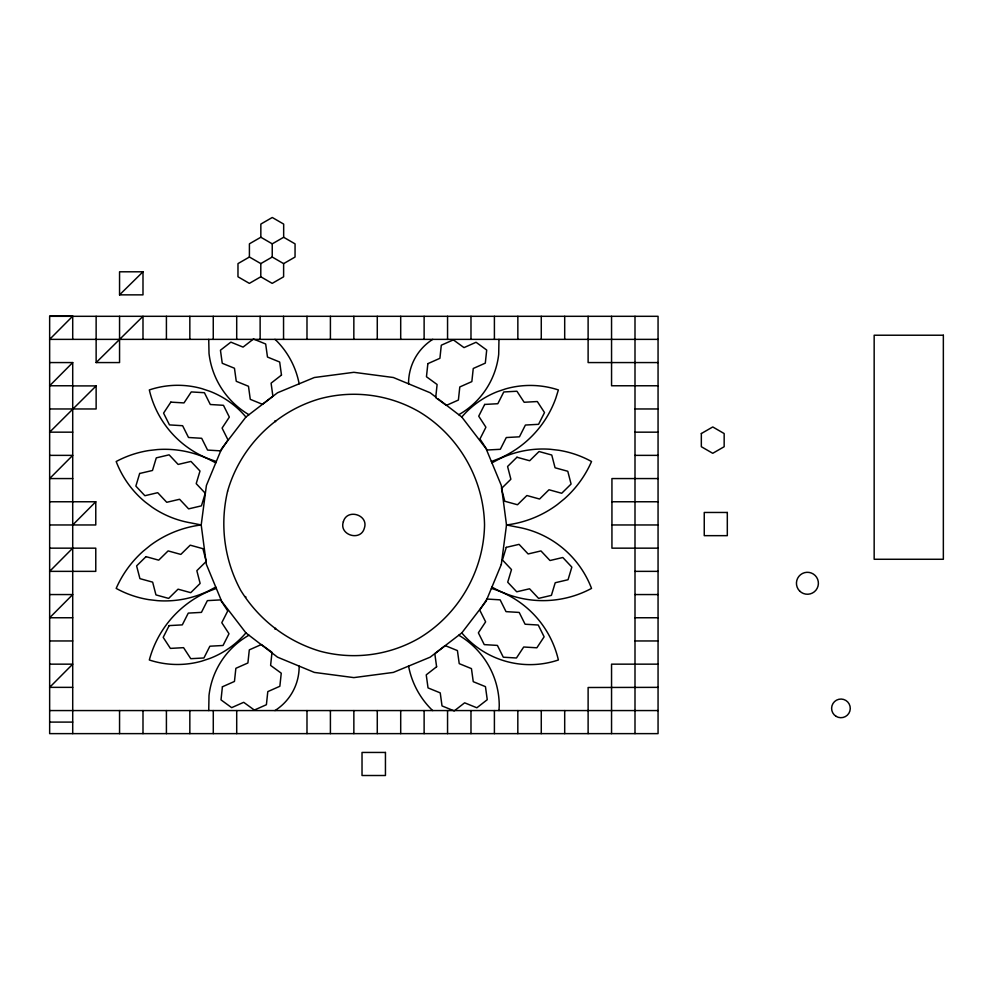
<?xml version="1.0" encoding="UTF-8"?>
<svg xmlns="http://www.w3.org/2000/svg" width="993" height="993" viewBox="0 0 993 993"><rect width="100%" height="100%" fill="white"/><g stroke="black" fill="none" stroke-linecap="round" stroke-linejoin="round"><path stroke-width="1.49" d="M260.787 276.799L260.811 263.604L249.404 257.001L249.417 243.819L260.836 237.24L272.243 243.844L272.231 257.026L283.626 263.629L283.613 276.799L272.194 283.377L260.787 276.786L249.367 283.377L237.972 276.786L237.985 263.604L249.404 257.026M260.836 237.24L260.849 224.07L272.268 217.492L283.675 224.095L283.663 237.265L272.243 243.856M208.729 339.37L209.026 353.558A81.997 81.997 0 0 0 248.933 414.702M498.97 710.566L499.243 705.8A81.997 81.997 0 0 0 458.766 635.222M501.304 564.471L506.504 524.962L501.304 485.453L486.049 448.637L461.795 417.023L438.285 398.987M501.353 564.334L486.049 601.286L461.795 632.901L430.18 657.167L393.365 672.41L353.856 677.611L314.347 672.41L277.531 657.167L245.916 632.901L221.65 601.286L206.407 564.471L201.207 524.962L206.407 485.453L221.65 448.637L245.916 417.023L277.531 392.769L314.347 377.514L353.856 372.313L393.365 377.514L430.18 392.769L435.964 397.212M274.962 629.128L275.62 628.246M49.65 316.308L658.061 316.308L658.061 733.628L49.65 733.628L49.65 316.171L72.712 316.171L49.65 339.37L658.061 339.37M49.65 362.569L72.712 362.569L49.65 385.768L72.712 385.768M72.712 524.962L95.775 501.763L49.65 501.763M72.712 548.161L49.65 571.36L95.775 571.36L95.775 548.161L49.65 548.161M119.557 294.859L142.992 271.797L142.992 294.859L119.557 294.859L119.557 271.797L142.992 271.797M96.135 316.308L96.135 362.569L142.992 316.308L142.992 339.37M245.445 596.532L245.916 597.128M260.811 263.604L272.231 257.026M283.626 263.629L295.045 257.05L295.07 243.868L283.663 237.277M215.766 587.074L208.096 591.133A100.678 100.678 0 0 1 157.477 600.653L148.851 599.648A100.678 100.678 0 0 1 116.181 588.402A107.107 107.107 0 0 1 143.116 551.264L150.278 545.418A107.107 107.107 0 0 1 201.207 524.962L190.892 522.901A97.388 97.388 0 0 1 152.115 507.2L145.375 502.135A97.388 97.388 0 0 1 116.181 461.522A102.689 102.689 0 0 1 148.876 450.537L157.49 449.556A102.689 102.689 0 0 1 208.071 458.878L215.766 462.862M491.945 462.862L499.616 458.791A100.678 100.678 0 0 1 550.234 449.27L558.86 450.276A100.678 100.678 0 0 1 591.53 461.522A107.107 107.107 0 0 1 564.583 498.66L557.421 504.506A107.107 107.107 0 0 1 506.504 524.962L516.807 527.022A97.388 97.388 0 0 1 591.53 588.402A102.689 102.689 0 0 1 491.945 587.074M491.386 461.522L499.33 458.468A103.831 103.831 0 0 0 555.857 398.069L558.376 389.939A90.028 90.028 0 0 0 505.971 388.784L497.555 391.59A90.028 90.028 0 0 0 461.795 417.023M216.313 588.402L208.381 591.468A103.831 103.831 0 0 0 149.322 659.985A90.028 90.028 0 0 0 201.74 661.139L210.144 658.334A90.028 90.028 0 0 0 245.916 632.901M96.135 362.569L119.557 362.569L119.557 316.308M658.061 362.569L588.117 362.569L588.117 316.308M658.061 385.768L611.564 385.768L611.551 316.308M72.712 385.905L96.135 385.905L49.65 432.166L72.712 432.166M49.65 408.967L96.135 408.967L96.135 385.768M634.999 408.967L658.061 408.967M634.999 432.166L658.061 432.166M49.65 455.365L72.712 455.365L49.65 478.564L72.712 478.564M634.999 455.365L658.061 455.365M658.061 478.564L611.936 478.564L611.936 548.161L658.061 548.161M611.936 501.763L658.061 501.763M49.65 524.962L95.775 524.962L95.775 501.763M611.936 524.962L658.061 524.962M634.999 571.36L658.061 571.36M49.65 594.559L72.712 594.559L49.65 617.758L72.712 617.758M634.999 594.559L658.061 594.559M634.999 617.758L658.061 617.758M49.65 640.957L72.712 640.957M634.999 640.957L658.061 640.957M49.65 664.156L72.712 664.156L49.65 687.355L72.712 687.355M658.061 664.156L611.551 664.156L611.551 733.628M658.061 687.355L588.117 687.504L588.117 733.628M49.65 710.566L658.061 710.566M49.65 722.097L72.712 722.097M216.313 461.522L208.245 458.692A97.748 97.748 0 0 1 149.322 389.939A89.134 89.134 0 0 1 201.79 388.611L210.206 391.428A89.134 89.134 0 0 1 245.916 417.023M274.962 339.37L276.29 340.549A83.04 83.04 0 0 1 299.141 383.819M432.749 710.566L431.421 709.374A83.04 83.04 0 0 1 408.57 666.117M274.962 420.796L275.62 421.677M498.97 339.37L498.697 354.364A79.539 79.539 0 0 1 458.766 414.702M208.729 710.566L209.002 695.559A79.539 79.539 0 0 1 248.933 635.222M634.999 316.308L634.999 733.628M564.694 316.308L564.694 339.37M564.694 710.566L564.694 733.628M541.272 316.308L541.272 339.37M541.272 710.566L541.272 733.628M517.849 316.308L517.849 339.37M517.825 710.566L517.825 733.628M494.402 316.308L494.402 339.37M494.402 710.566L494.402 733.628M470.98 316.308L470.98 339.37M470.98 710.566L470.98 733.628M447.558 316.308L447.558 339.37M447.558 710.566L447.558 733.628M424.123 316.308L424.123 339.37M424.123 710.566L424.123 733.628M400.7 316.308L400.7 339.37M400.7 710.566L400.7 733.628M377.278 316.308L377.278 339.37M377.278 710.566L377.278 733.628M353.856 316.308L353.831 339.37M353.856 710.566L353.856 733.628M330.408 316.308L330.408 339.37M330.408 710.566L330.408 733.628M306.986 316.308L306.986 339.37M306.986 710.566L306.986 733.628M283.551 316.308L283.551 339.37M260.129 316.308L260.129 339.37M236.706 316.308L236.706 339.37M236.706 710.566L236.706 733.628M213.259 316.308L213.259 339.37M213.284 710.566L213.284 733.628M189.837 316.308L189.837 339.37M189.837 710.566L189.837 733.628M166.414 316.308L166.414 339.37M166.414 710.566L166.414 733.628M142.992 710.566L142.992 733.628M119.557 710.566L119.557 733.628M72.712 316.171L72.712 339.37M72.712 362.569L72.712 733.628M299.141 666.117A51.859 51.859 0 0 1 274.962 710.566M461.795 632.901A89.134 89.134 0 0 0 558.376 659.985A97.748 97.748 0 0 0 491.386 588.402M408.57 383.819A51.859 51.859 0 0 1 432.749 339.37M701.343 433.531L701.331 446.713L712.738 453.304L724.158 446.726L724.17 433.556L712.763 426.953L701.343 433.531M222.407 686.784L221.005 699.879L231.654 707.649L243.695 702.312L254.345 710.057L266.397 704.72L267.8 691.612L279.852 686.275L281.255 673.18L270.605 665.409L272.008 652.302L261.358 644.531L249.305 649.869L247.902 662.976L235.862 668.314L234.46 681.446L222.407 686.784M427.859 363.649L426.456 376.744L437.106 384.514L435.704 397.622L446.353 405.392L458.394 400.055L459.796 386.947L471.849 381.61L473.251 368.477L485.304 363.14L486.707 350.045L476.057 342.275L464.004 347.612L453.354 339.867L441.302 345.204L439.911 358.312L427.859 363.649M227.62 491.138C219.664 524.701 224.294 559.953 240.678 590.301C258.776 619.669 286.989 641.304 320.031 651.197A130.691 130.691 0 0 0 419.195 638.139C458.654 614.468 483.765 570.975 484.534 524.962C483.765 478.949 458.654 435.468 419.195 411.785A130.691 130.691 0 0 0 320.031 398.727C275.781 411.387 240.281 446.887 227.62 491.138M343.355 521.735C338.7 535.066 360.707 541.83 364.344 528.189C369.011 514.87 346.991 508.093 343.355 521.735M139.653 473.487L135.855 486.111L144.891 495.718L157.713 492.689L166.737 502.297L179.596 499.268L188.62 508.875L201.455 505.847L205.253 493.236L196.204 483.641L200.003 471.017L190.966 461.422L178.144 464.439L169.12 454.831L156.286 457.86L152.488 470.471L139.653 473.487M506.256 547.366L502.458 559.99L511.507 569.585L507.708 582.208L516.732 591.803L529.554 588.787L538.591 598.382L551.413 595.366L555.211 582.742L568.046 579.726L571.844 567.115L562.82 557.507L549.985 560.524L540.962 550.929L528.115 553.957L519.078 544.35L506.256 547.366M169.145 625.602L163.187 637.369L170.399 648.404L183.568 647.659L190.768 658.694L203.925 657.974L209.883 646.207L223.04 645.487L228.998 633.733L221.787 622.698L227.745 610.943L220.533 599.909L207.376 600.628L201.43 612.383L188.273 613.103L182.302 624.882L169.145 625.602M484.671 404.436L478.713 416.191L485.912 427.226L479.967 438.98L487.166 450.015L500.323 449.295L506.281 437.541L519.438 436.821L525.409 425.041L538.566 424.321L544.512 412.567L537.312 401.532L524.143 402.264L516.931 391.23L503.774 391.962L497.828 403.717L484.671 404.436M170.833 402.128L163.572 413.125L169.468 424.905L182.613 425.712L188.509 437.491L201.678 438.285L207.574 450.077L220.731 450.872L227.993 439.887L222.084 428.095L229.346 417.097L223.462 405.305L210.305 404.511L204.421 392.719L191.264 391.925L183.99 402.922L170.833 402.128M486.98 599.052L479.718 610.05L485.627 621.841L478.365 632.826L484.249 644.618L497.406 645.413L503.29 657.205L516.447 657.999L523.708 647.002L536.865 647.796L544.127 636.811L538.243 625.019L525.086 624.225L519.202 612.433L506.02 611.638L500.137 599.846L486.98 599.052M146.008 556.651L136.612 565.886L139.926 578.646L152.649 582.146L155.951 594.906L168.649 598.407L178.045 589.172L190.743 592.684L200.139 583.437L196.837 570.677L206.221 561.442L202.92 548.682L190.209 545.169L180.825 554.417L168.115 550.904L158.706 560.164L146.008 556.651M516.956 457.239L507.572 466.487L510.874 479.247L501.477 488.494L504.792 501.242L517.49 504.754L526.886 495.519L539.584 499.032L548.992 489.76L561.703 493.273L571.087 484.038L567.785 471.278L555.062 467.777L551.76 455.03L539.05 451.517L529.666 460.752L516.956 457.239M281.478 375.069L271.089 383.161L272.889 396.219L262.487 404.312L250.273 399.335L248.486 386.277L236.26 381.3L234.46 368.242L222.246 363.277L220.446 350.219L230.86 342.138L243.062 347.103L253.476 339.023L265.677 344L267.477 357.046L279.678 362.023L281.478 375.069M436.61 666.762L426.233 674.855L428.033 687.913L440.234 692.878L442.022 705.936L454.235 710.901L464.637 702.821L476.851 707.786L487.253 699.705L485.453 686.647L473.251 681.682L471.452 668.624L459.225 663.647L457.425 650.589L445.224 645.624L434.81 653.704L436.61 666.762M943.35 335.224L874.163 335.224L874.163 559.27L943.35 559.27L943.35 335.224M727.31 512.462L704.248 512.462L704.248 535.661L727.31 535.661L727.31 512.462M385.445 752.446L362.023 752.446L362.023 775.508L385.445 775.508L385.445 752.446M836.044 716.325A9.334 9.334 0 0 0 850.269 708.667A9.334 9.334 0 0 0 836.516 700.164A9.334 9.334 0 0 0 836.044 716.325M799.65 591.034A10.985 10.985 0 0 0 818.021 586.118A10.985 10.985 0 0 0 804.578 572.663A10.985 10.985 0 0 0 799.65 591.034"/></g></svg>
